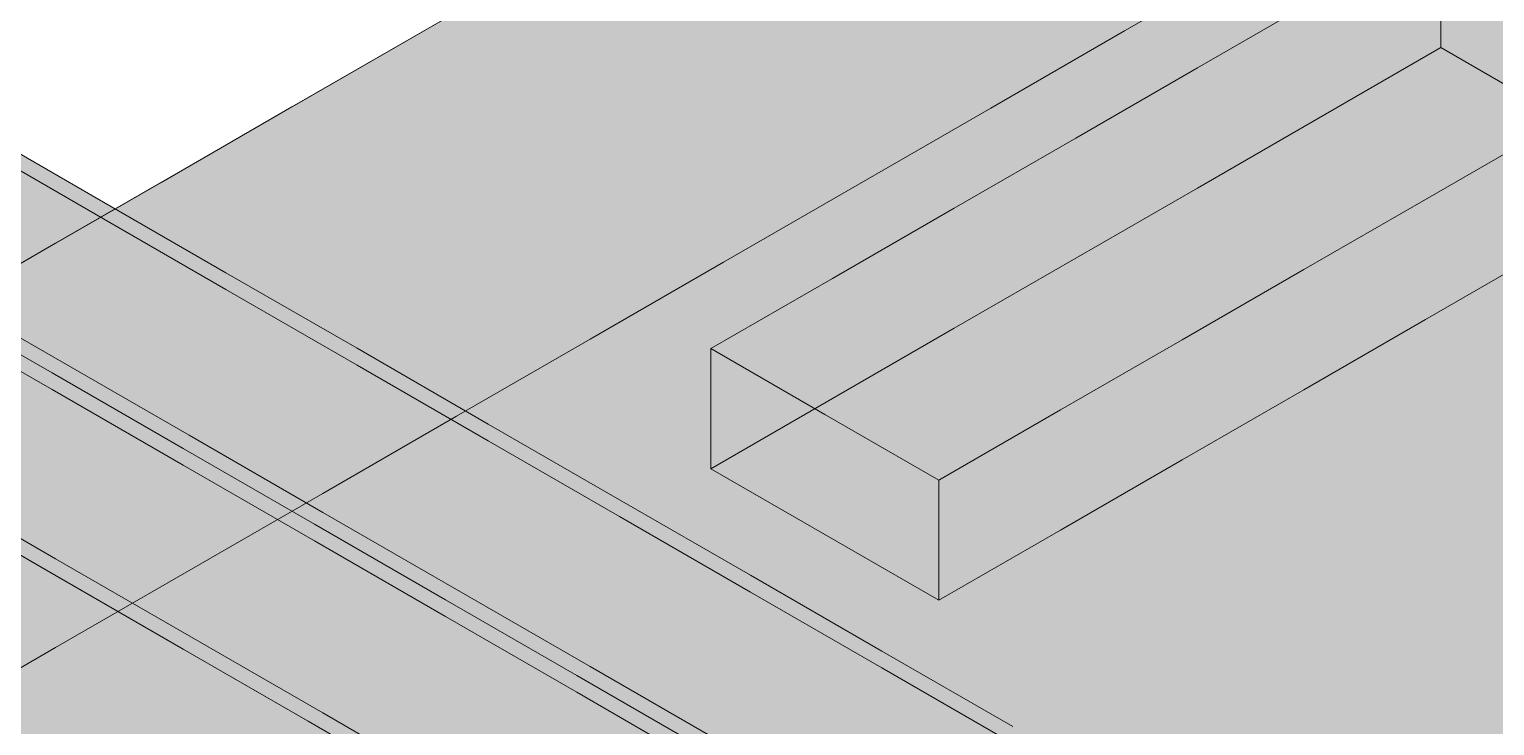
# Model space of a CAD drawing. Header units: metres. Extents: x 349021 to 349543, y 9281040 to 9281959.
# Drawn here: x 349206.8642 to 349207.1423, y 9281044.7477 to 9281044.88 of the extents above; entities that cross this region are included whole.
import ezdxf

# ---------------------------------------------------------------- set-up
doc = ezdxf.new("R2010")
doc.units = ezdxf.units.M
doc.header["$LTSCALE"] = 0.25
doc.layers.add('ISO-3D', color=7, linetype='CONTINUOUS', lineweight=13)
doc.layers.add('ISO-3D-ARISTAS', color=250, linetype='CONTINUOUS', lineweight=13)

msp = doc.modelspace()

# ---------------------------------------------------------------- linework, layer by layer
at = {"layer": 'ISO-3D', "true_color": 0x7f7e7a}
for points in [[(349207.09744, 9281044.89431), (349207.07208, 9281044.87967), (349207.09744, 9281044.91931), (349207.07208, 9281044.90467)], [(349207.04671, 9281044.89002), (349207.02135, 9281044.87538), (349207.04671, 9281044.91502), (349207.02135, 9281044.90038)], [(349206.99598, 9281044.88573), (349206.97062, 9281044.87109), (349206.99598, 9281044.91256), (349206.97062, 9281044.89792)], [(349207.07208, 9281044.87967), (349207.04671, 9281044.86502), (349207.07208, 9281044.90467), (349207.04671, 9281044.89002)], [(349207.02135, 9281044.87538), (349206.99598, 9281044.86073), (349207.02135, 9281044.90038), (349206.99598, 9281044.88573)], [(349207.13211, 9281044.8765), (349207.10901, 9281044.86317), (349207.13211, 9281044.89932), (349207.10901, 9281044.88599)], [(349206.97062, 9281044.87109), (349206.94525, 9281044.85645), (349206.97062, 9281044.89792), (349206.94525, 9281044.88327)], [(349207.04671, 9281044.86502), (349207.02135, 9281044.85038), (349207.04671, 9281044.89002), (349207.02135, 9281044.87538)], [(349206.99598, 9281044.86073), (349206.97062, 9281044.84609), (349206.99598, 9281044.88573), (349206.97062, 9281044.87109)], [(349207.10901, 9281044.86317), (349207.08592, 9281044.84983), (349207.10901, 9281044.88599), (349207.08592, 9281044.87266)], [(349206.94525, 9281044.85645), (349206.91989, 9281044.8418), (349206.94525, 9281044.88327), (349206.91989, 9281044.86863)], [(349207.02135, 9281044.85038), (349206.99598, 9281044.83573), (349207.02135, 9281044.87538), (349206.99598, 9281044.86073)], [(349206.97062, 9281044.84609), (349206.94525, 9281044.83145), (349206.97062, 9281044.87109), (349206.94525, 9281044.85645)], [(349207.08592, 9281044.84983), (349207.06282, 9281044.8365), (349207.08592, 9281044.87266), (349207.06282, 9281044.85932)], [(349206.91989, 9281044.8418), (349206.89452, 9281044.82716), (349206.91989, 9281044.86863), (349206.89452, 9281044.85398)], [(349206.99598, 9281044.83573), (349206.97062, 9281044.82109), (349206.99598, 9281044.86073), (349206.97062, 9281044.84609)], [(349207.15231, 9281044.83817), (349207.12922, 9281044.82483), (349207.15231, 9281044.86099), (349207.12922, 9281044.84766)], [(349207.06282, 9281044.8365), (349207.03973, 9281044.82317), (349207.06282, 9281044.85932), (349207.03973, 9281044.84599)], [(349206.94525, 9281044.83145), (349206.91989, 9281044.8168), (349206.94525, 9281044.85645), (349206.91989, 9281044.8418)], [(349206.89452, 9281044.82716), (349206.86916, 9281044.81251), (349206.89452, 9281044.85398), (349206.86916, 9281044.83934)], [(349206.97062, 9281044.82109), (349206.94525, 9281044.80645), (349206.97062, 9281044.84609), (349206.94525, 9281044.83145)], [(349207.12922, 9281044.82483), (349207.10613, 9281044.8115), (349207.12922, 9281044.84766), (349207.10613, 9281044.83432)], [(349207.03973, 9281044.82317), (349207.01664, 9281044.80983), (349207.03973, 9281044.84599), (349207.01664, 9281044.83266)], [(349206.91989, 9281044.8168), (349206.89452, 9281044.80216), (349206.91989, 9281044.8418), (349206.89452, 9281044.82716)], [(349206.86916, 9281044.81251), (349206.84379, 9281044.79787), (349206.86916, 9281044.83934), (349206.84379, 9281044.82469)], [(349207.01664, 9281044.80983), (349206.99354, 9281044.7965), (349207.01664, 9281044.83266), (349206.99354, 9281044.81932)], [(349207.10613, 9281044.8115), (349207.08303, 9281044.79817), (349207.10613, 9281044.83432), (349207.08303, 9281044.82099)], [(349206.94525, 9281044.80645), (349206.91989, 9281044.7918), (349206.94525, 9281044.83145), (349206.91989, 9281044.8168)], [(349206.89452, 9281044.80216), (349206.86916, 9281044.78751), (349206.89452, 9281044.82716), (349206.86916, 9281044.81251)], [(349207.08303, 9281044.79817), (349207.05994, 9281044.78483), (349207.08303, 9281044.82099), (349207.05994, 9281044.80766)], [(349206.91989, 9281044.7918), (349206.89452, 9281044.77716), (349206.91989, 9281044.8168), (349206.89452, 9281044.80216)], [(349206.86916, 9281044.78751), (349206.84379, 9281044.77287), (349206.86916, 9281044.81251), (349206.84379, 9281044.79787)], [(349207.05994, 9281044.78483), (349207.03684, 9281044.7715), (349207.05994, 9281044.80766), (349207.03684, 9281044.79432)], [(349206.89452, 9281044.77716), (349206.86916, 9281044.76251), (349206.89452, 9281044.80216), (349206.86916, 9281044.78751)], [(349206.86916, 9281044.76251), (349206.84379, 9281044.74787), (349206.86916, 9281044.78751), (349206.84379, 9281044.77287)]]:
    msp.add_solid(points, dxfattribs=at)
at = {"layer": 'ISO-3D', "true_color": 0x9e9c96}
for points in [[(349207.14817, 9281044.89431), (349207.12281, 9281044.87967), (349207.12281, 9281044.90896), (349207.09744, 9281044.89431)], [(349207.10901, 9281044.88599), (349207.08592, 9281044.87266), (349207.08913, 9281044.89747), (349207.06604, 9281044.88414)], [(349207.02306, 9281044.88228), (349206.99997, 9281044.86895), (349207.00318, 9281044.89376), (349206.98009, 9281044.88043)], [(349207.06604, 9281044.88414), (349207.04294, 9281044.8708), (349207.04616, 9281044.89561), (349207.02306, 9281044.88228)], [(349207.12281, 9281044.87967), (349207.09744, 9281044.86502), (349207.09744, 9281044.89431), (349207.07208, 9281044.87967)], [(349207.17354, 9281044.87967), (349207.14817, 9281044.86502), (349207.14817, 9281044.89431), (349207.12281, 9281044.87967)], [(349206.98009, 9281044.88043), (349206.95699, 9281044.86709), (349206.96021, 9281044.8919), (349206.93711, 9281044.87857)], [(349207.04294, 9281044.8708), (349207.01985, 9281044.85747), (349207.02306, 9281044.88228), (349206.99997, 9281044.86895)], [(349207.08592, 9281044.87266), (349207.06282, 9281044.85932), (349207.06604, 9281044.88414), (349207.04294, 9281044.8708)], [(349206.99997, 9281044.86895), (349206.97687, 9281044.85561), (349206.98009, 9281044.88043), (349206.95699, 9281044.86709)], [(349207.09744, 9281044.86502), (349207.07208, 9281044.85038), (349207.07208, 9281044.87967), (349207.04671, 9281044.86502)], [(349207.14817, 9281044.86502), (349207.12281, 9281044.85038), (349207.12281, 9281044.87967), (349207.09744, 9281044.86502)], [(349206.95699, 9281044.86709), (349206.9339, 9281044.85376), (349206.93711, 9281044.87857), (349206.91402, 9281044.86524)], [(349207.15376, 9281044.864), (349207.13066, 9281044.85067), (349207.13211, 9281044.8765), (349207.10901, 9281044.86317)], [(349207.01985, 9281044.85747), (349206.99676, 9281044.84414), (349206.99997, 9281044.86895), (349206.97687, 9281044.85561)], [(349207.06282, 9281044.85932), (349207.03973, 9281044.84599), (349207.04294, 9281044.8708), (349207.01985, 9281044.85747)], [(349206.97687, 9281044.85561), (349206.95378, 9281044.84228), (349206.95699, 9281044.86709), (349206.9339, 9281044.85376)], [(349206.9339, 9281044.85376), (349206.90919, 9281044.83949), (349206.91402, 9281044.86524), (349206.88931, 9281044.85097)], [(349207.07208, 9281044.85038), (349207.04671, 9281044.83573), (349207.04671, 9281044.86502), (349207.02135, 9281044.85038)], [(349207.12281, 9281044.85038), (349207.09744, 9281044.83573), (349207.09744, 9281044.86502), (349207.07208, 9281044.85038)], [(349207.13066, 9281044.85067), (349207.10757, 9281044.83733), (349207.10901, 9281044.86317), (349207.08592, 9281044.84983)], [(349207.17354, 9281044.85038), (349207.14817, 9281044.83573), (349207.14817, 9281044.86502), (349207.12281, 9281044.85038)], [(349207.17541, 9281044.8515), (349207.15231, 9281044.83817), (349207.15376, 9281044.864), (349207.13066, 9281044.85067)], [(349207.17644, 9281044.84706), (349207.15334, 9281044.83373), (349207.15231, 9281044.86099), (349207.12922, 9281044.84766)], [(349207.03973, 9281044.84599), (349207.01664, 9281044.83266), (349207.01985, 9281044.85747), (349206.99676, 9281044.84414)], [(349206.99676, 9281044.84414), (349206.97366, 9281044.8308), (349206.97687, 9281044.85561), (349206.95378, 9281044.84228)], [(349206.95378, 9281044.84228), (349206.92907, 9281044.82801), (349206.9339, 9281044.85376), (349206.90919, 9281044.83949)], [(349206.90919, 9281044.83949), (349206.88447, 9281044.82522), (349206.88931, 9281044.85097), (349206.86459, 9281044.8367)], [(349207.04671, 9281044.83573), (349207.02135, 9281044.82109), (349207.02135, 9281044.85038), (349206.99598, 9281044.83573)], [(349207.09744, 9281044.83573), (349207.07208, 9281044.82109), (349207.07208, 9281044.85038), (349207.04671, 9281044.83573)], [(349207.10757, 9281044.83733), (349207.08447, 9281044.824), (349207.08592, 9281044.84983), (349207.06282, 9281044.8365)], [(349207.14817, 9281044.83573), (349207.12281, 9281044.82109), (349207.12281, 9281044.85038), (349207.09744, 9281044.83573)], [(349207.15231, 9281044.83817), (349207.12922, 9281044.82483), (349207.13066, 9281044.85067), (349207.10757, 9281044.83733)], [(349207.15334, 9281044.83373), (349207.13025, 9281044.8204), (349207.12922, 9281044.84766), (349207.10613, 9281044.83432)], [(349207.01664, 9281044.83266), (349206.99354, 9281044.81932), (349206.99676, 9281044.84414), (349206.97366, 9281044.8308)], [(349206.97366, 9281044.8308), (349206.94895, 9281044.81654), (349206.95378, 9281044.84228), (349206.92907, 9281044.82801)], [(349206.92907, 9281044.82801), (349206.90435, 9281044.81375), (349206.90919, 9281044.83949), (349206.88447, 9281044.82522)], [(349206.88447, 9281044.82522), (349206.85976, 9281044.81096), (349206.86459, 9281044.8367), (349206.83988, 9281044.82243)], [(349207.02135, 9281044.82109), (349206.99598, 9281044.80645), (349206.99598, 9281044.83573), (349206.97062, 9281044.82109)], [(349207.07208, 9281044.82109), (349207.04671, 9281044.80645), (349207.04671, 9281044.83573), (349207.02135, 9281044.82109)], [(349207.08447, 9281044.824), (349207.06138, 9281044.81067), (349207.06282, 9281044.8365), (349207.03973, 9281044.82317)], [(349207.12281, 9281044.82109), (349207.09744, 9281044.80645), (349207.09744, 9281044.83573), (349207.07208, 9281044.82109)], [(349207.12922, 9281044.82483), (349207.10613, 9281044.8115), (349207.10757, 9281044.83733), (349207.08447, 9281044.824)], [(349207.17354, 9281044.82109), (349207.14817, 9281044.80645), (349207.14817, 9281044.83573), (349207.12281, 9281044.82109)], [(349207.13025, 9281044.8204), (349207.10716, 9281044.80706), (349207.10613, 9281044.83432), (349207.08303, 9281044.82099)], [(349207.17747, 9281044.8198), (349207.15438, 9281044.80647), (349207.15334, 9281044.83373), (349207.13025, 9281044.8204)], [(349206.99354, 9281044.81932), (349206.96883, 9281044.80506), (349206.97366, 9281044.8308), (349206.94895, 9281044.81654)], [(349206.94895, 9281044.81654), (349206.92424, 9281044.80227), (349206.92907, 9281044.82801), (349206.90435, 9281044.81375)], [(349206.90435, 9281044.81375), (349206.87964, 9281044.79948), (349206.88447, 9281044.82522), (349206.85976, 9281044.81096)], [(349207.10613, 9281044.8115), (349207.08303, 9281044.79817), (349207.08447, 9281044.824), (349207.06138, 9281044.81067)], [(349206.99598, 9281044.80645), (349206.97062, 9281044.7918), (349206.97062, 9281044.82109), (349206.94525, 9281044.80645)], [(349207.04671, 9281044.80645), (349207.02135, 9281044.7918), (349207.02135, 9281044.82109), (349206.99598, 9281044.80645)], [(349207.06138, 9281044.81067), (349207.03829, 9281044.79733), (349207.03973, 9281044.82317), (349207.01664, 9281044.80983)], [(349207.09744, 9281044.80645), (349207.07208, 9281044.7918), (349207.07208, 9281044.82109), (349207.04671, 9281044.80645)], [(349207.14817, 9281044.80645), (349207.12281, 9281044.7918), (349207.12281, 9281044.82109), (349207.09744, 9281044.80645)], [(349207.01519, 9281044.80682), (349206.99048, 9281044.79256), (349206.99354, 9281044.81932), (349206.96883, 9281044.80506)], [(349207.10716, 9281044.80706), (349207.08406, 9281044.79373), (349207.08303, 9281044.82099), (349207.05994, 9281044.80766)], [(349207.15438, 9281044.80647), (349207.13128, 9281044.79313), (349207.13025, 9281044.8204), (349207.10716, 9281044.80706)], [(349206.96883, 9281044.80506), (349206.94412, 9281044.79079), (349206.94895, 9281044.81654), (349206.92424, 9281044.80227)], [(349206.92424, 9281044.80227), (349206.89952, 9281044.788), (349206.90435, 9281044.81375), (349206.87964, 9281044.79948)], [(349206.87964, 9281044.79948), (349206.85493, 9281044.78521), (349206.85976, 9281044.81096), (349206.83505, 9281044.79669)], [(349207.08303, 9281044.79817), (349207.05994, 9281044.78483), (349207.06138, 9281044.81067), (349207.03829, 9281044.79733)], [(349207.03829, 9281044.79733), (349207.01519, 9281044.784), (349207.01664, 9281044.80983), (349206.99354, 9281044.7965)], [(349207.08406, 9281044.79373), (349207.06097, 9281044.7804), (349207.05994, 9281044.80766), (349207.03684, 9281044.79432)], [(349206.97062, 9281044.7918), (349206.94525, 9281044.77716), (349206.94525, 9281044.80645), (349206.91989, 9281044.7918)], [(349206.99048, 9281044.79256), (349206.96577, 9281044.77829), (349206.96883, 9281044.80506), (349206.94412, 9281044.79079)], [(349207.02135, 9281044.7918), (349206.99598, 9281044.77716), (349206.99598, 9281044.80645), (349206.97062, 9281044.7918)], [(349207.03684, 9281044.79432), (349207.01213, 9281044.78006), (349207.01519, 9281044.80682), (349206.99048, 9281044.79256)], [(349207.07208, 9281044.7918), (349207.04671, 9281044.77716), (349207.04671, 9281044.80645), (349207.02135, 9281044.7918)], [(349207.12281, 9281044.7918), (349207.09744, 9281044.77716), (349207.09744, 9281044.80645), (349207.07208, 9281044.7918)], [(349207.13128, 9281044.79313), (349207.10819, 9281044.7798), (349207.10716, 9281044.80706), (349207.08406, 9281044.79373)], [(349207.17354, 9281044.7918), (349207.14817, 9281044.77716), (349207.14817, 9281044.80645), (349207.12281, 9281044.7918)], [(349207.1785, 9281044.79254), (349207.15541, 9281044.77921), (349207.15438, 9281044.80647), (349207.13128, 9281044.79313)], [(349206.94412, 9281044.79079), (349206.9194, 9281044.77652), (349206.92424, 9281044.80227), (349206.89952, 9281044.788)], [(349206.89952, 9281044.788), (349206.87481, 9281044.77373), (349206.87964, 9281044.79948), (349206.85493, 9281044.78521)], [(349207.05994, 9281044.78483), (349207.03684, 9281044.7715), (349207.03829, 9281044.79733), (349207.01519, 9281044.784)], [(349207.06097, 9281044.7804), (349207.03626, 9281044.76613), (349207.03684, 9281044.79432), (349207.01213, 9281044.78006)], [(349207.10819, 9281044.7798), (349207.08509, 9281044.76647), (349207.08406, 9281044.79373), (349207.06097, 9281044.7804)], [(349206.94525, 9281044.77716), (349206.91989, 9281044.76251), (349206.91989, 9281044.7918), (349206.89452, 9281044.77716)], [(349206.96577, 9281044.77829), (349206.94105, 9281044.76402), (349206.94412, 9281044.79079), (349206.9194, 9281044.77652)], [(349206.99598, 9281044.77716), (349206.97062, 9281044.76251), (349206.97062, 9281044.7918), (349206.94525, 9281044.77716)], [(349207.01213, 9281044.78006), (349206.98742, 9281044.76579), (349206.99048, 9281044.79256), (349206.96577, 9281044.77829)], [(349207.04671, 9281044.77716), (349207.02135, 9281044.76251), (349207.02135, 9281044.7918), (349206.99598, 9281044.77716)], [(349207.09744, 9281044.77716), (349207.07208, 9281044.76251), (349207.07208, 9281044.7918), (349207.04671, 9281044.77716)], [(349207.14817, 9281044.77716), (349207.12281, 9281044.76251), (349207.12281, 9281044.7918), (349207.09744, 9281044.77716)], [(349207.15541, 9281044.77921), (349207.13231, 9281044.76587), (349207.13128, 9281044.79313), (349207.10819, 9281044.7798)], [(349206.9194, 9281044.77652), (349206.89469, 9281044.76225), (349206.89952, 9281044.788), (349206.87481, 9281044.77373)], [(349206.87481, 9281044.77373), (349206.8501, 9281044.75946), (349206.85493, 9281044.78521), (349206.83022, 9281044.77094)], [(349207.03626, 9281044.76613), (349207.01154, 9281044.75186), (349207.01213, 9281044.78006), (349206.98742, 9281044.76579)], [(349207.08509, 9281044.76647), (349207.06038, 9281044.7522), (349207.06097, 9281044.7804), (349207.03626, 9281044.76613)], [(349207.13231, 9281044.76587), (349207.10922, 9281044.75254), (349207.10819, 9281044.7798), (349207.08509, 9281044.76647)], [(349206.91989, 9281044.76251), (349206.89452, 9281044.74787), (349206.89452, 9281044.77716), (349206.86916, 9281044.76251)], [(349206.94105, 9281044.76402), (349206.91634, 9281044.74975), (349206.9194, 9281044.77652), (349206.89469, 9281044.76225)], [(349206.97062, 9281044.76251), (349206.94525, 9281044.74787), (349206.94525, 9281044.77716), (349206.91989, 9281044.76251)], [(349206.98742, 9281044.76579), (349206.9627, 9281044.75152), (349206.96577, 9281044.77829), (349206.94105, 9281044.76402)], [(349207.02135, 9281044.76251), (349206.99598, 9281044.74787), (349206.99598, 9281044.77716), (349206.97062, 9281044.76251)], [(349207.07208, 9281044.76251), (349207.04671, 9281044.74787), (349207.04671, 9281044.77716), (349207.02135, 9281044.76251)], [(349207.12281, 9281044.76251), (349207.09744, 9281044.74787), (349207.09744, 9281044.77716), (349207.07208, 9281044.76251)], [(349207.17354, 9281044.76251), (349207.14817, 9281044.74787), (349207.14817, 9281044.77716), (349207.12281, 9281044.76251)], [(349207.17953, 9281044.76528), (349207.15644, 9281044.75194), (349207.15541, 9281044.77921), (349207.13231, 9281044.76587)], [(349206.89469, 9281044.76225), (349206.86998, 9281044.74798), (349206.87481, 9281044.77373), (349206.8501, 9281044.75946)], [(349207.01154, 9281044.75186), (349206.98683, 9281044.73759), (349206.98742, 9281044.76579), (349206.9627, 9281044.75152)], [(349207.06038, 9281044.7522), (349207.03567, 9281044.73793), (349207.03626, 9281044.76613), (349207.01154, 9281044.75186)], [(349207.10922, 9281044.75254), (349207.0845, 9281044.73827), (349207.08509, 9281044.76647), (349207.06038, 9281044.7522)], [(349207.15644, 9281044.75194), (349207.13334, 9281044.73861), (349207.13231, 9281044.76587), (349207.10922, 9281044.75254)], [(349206.9627, 9281044.75152), (349206.93799, 9281044.73725), (349206.94105, 9281044.76402), (349206.91634, 9281044.74975)], [(349206.89452, 9281044.74787), (349206.86916, 9281044.73322), (349206.86916, 9281044.76251), (349206.84379, 9281044.74787)], [(349206.91634, 9281044.74975), (349206.89163, 9281044.73548), (349206.89469, 9281044.76225), (349206.86998, 9281044.74798)], [(349206.94525, 9281044.74787), (349206.91989, 9281044.73322), (349206.91989, 9281044.76251), (349206.89452, 9281044.74787)], [(349206.99598, 9281044.74787), (349206.97062, 9281044.73322), (349206.97062, 9281044.76251), (349206.94525, 9281044.74787)], [(349207.04671, 9281044.74787), (349207.02135, 9281044.73322), (349207.02135, 9281044.76251), (349206.99598, 9281044.74787)], [(349207.09744, 9281044.74787), (349207.07208, 9281044.73322), (349207.07208, 9281044.76251), (349207.04671, 9281044.74787)], [(349207.14817, 9281044.74787), (349207.12281, 9281044.73322), (349207.12281, 9281044.76251), (349207.09744, 9281044.74787)], [(349206.86998, 9281044.74798), (349206.84526, 9281044.73372), (349206.8501, 9281044.75946), (349206.82538, 9281044.74519)], [(349206.98683, 9281044.73759), (349206.96212, 9281044.72332), (349206.9627, 9281044.75152), (349206.93799, 9281044.73725)], [(349207.03567, 9281044.73793), (349207.01095, 9281044.72366), (349207.01154, 9281044.75186), (349206.98683, 9281044.73759)], [(349207.0845, 9281044.73827), (349207.05979, 9281044.724), (349207.06038, 9281044.7522), (349207.03567, 9281044.73793)], [(349207.13334, 9281044.73861), (349207.10863, 9281044.72434), (349207.10922, 9281044.75254), (349207.0845, 9281044.73827)], [(349207.18056, 9281044.73802), (349207.15747, 9281044.72468), (349207.15644, 9281044.75194), (349207.13334, 9281044.73861)], [(349206.93799, 9281044.73725), (349206.91328, 9281044.72298), (349206.91634, 9281044.74975), (349206.89163, 9281044.73548)], [(349206.86916, 9281044.73322), (349206.84379, 9281044.71858), (349206.84379, 9281044.74787), (349206.81843, 9281044.73322)], [(349206.89163, 9281044.73548), (349206.86691, 9281044.72122), (349206.86998, 9281044.74798), (349206.84526, 9281044.73372)], [(349206.91989, 9281044.73322), (349206.89452, 9281044.71858), (349206.89452, 9281044.74787), (349206.86916, 9281044.73322)], [(349206.97062, 9281044.73322), (349206.94525, 9281044.71858), (349206.94525, 9281044.74787), (349206.91989, 9281044.73322)], [(349207.02135, 9281044.73322), (349206.99598, 9281044.71858), (349206.99598, 9281044.74787), (349206.97062, 9281044.73322)], [(349207.07208, 9281044.73322), (349207.04671, 9281044.71858), (349207.04671, 9281044.74787), (349207.02135, 9281044.73322)], [(349207.12281, 9281044.73322), (349207.09744, 9281044.71858), (349207.09744, 9281044.74787), (349207.07208, 9281044.73322)], [(349207.17354, 9281044.73322), (349207.14817, 9281044.71858), (349207.14817, 9281044.74787), (349207.12281, 9281044.73322)]]:
    msp.add_solid(points, dxfattribs=at)
at = {"layer": 'ISO-3D', "true_color": 0x8e8d88}
for points in [[(349207.15376, 9281044.864), (349207.13211, 9281044.8765), (349207.15376, 9281044.88682), (349207.13211, 9281044.89932)], [(349207.01519, 9281044.784), (349206.99354, 9281044.7965), (349207.01519, 9281044.80682), (349206.99354, 9281044.81932)], [(349207.03684, 9281044.7715), (349207.01519, 9281044.784), (349207.03684, 9281044.79432), (349207.01519, 9281044.80682)]]:
    msp.add_solid(points, dxfattribs=at)
at = {"layer": 'ISO-3D', "true_color": 0x2b2e35}
for points in [[(349206.8766, 9281044.84812), (349206.86147, 9281044.83939), (349206.8517, 9281044.8625), (349206.83657, 9281044.85376)], [(349206.8766, 9281044.84494), (349206.8601, 9281044.83542), (349206.8517, 9281044.85932), (349206.8352, 9281044.8498)], [(349206.9015, 9281044.83374), (349206.88637, 9281044.82501), (349206.8766, 9281044.84812), (349206.86147, 9281044.83939)], [(349206.9015, 9281044.83057), (349206.885, 9281044.82104), (349206.8766, 9281044.84494), (349206.8601, 9281044.83542)], [(349206.88637, 9281044.82501), (349206.87125, 9281044.81628), (349206.86147, 9281044.83939), (349206.84635, 9281044.83066)], [(349206.885, 9281044.82104), (349206.8685, 9281044.81152), (349206.8601, 9281044.83542), (349206.8436, 9281044.82589)], [(349206.9264, 9281044.81937), (349206.91127, 9281044.81064), (349206.9015, 9281044.83374), (349206.88637, 9281044.82501)], [(349206.87125, 9281044.81628), (349206.8685, 9281044.81469), (349206.84635, 9281044.83066), (349206.8436, 9281044.82907)], [(349206.9264, 9281044.81619), (349206.9099, 9281044.80667), (349206.9015, 9281044.83057), (349206.885, 9281044.82104)], [(349206.91127, 9281044.81064), (349206.89615, 9281044.8019), (349206.88637, 9281044.82501), (349206.87125, 9281044.81628)], [(349206.9099, 9281044.80667), (349206.8934, 9281044.79714), (349206.885, 9281044.82104), (349206.8685, 9281044.81152)], [(349206.9513, 9281044.80499), (349206.93617, 9281044.79626), (349206.9264, 9281044.81937), (349206.91127, 9281044.81064)], [(349206.89615, 9281044.8019), (349206.8934, 9281044.80032), (349206.87125, 9281044.81628), (349206.8685, 9281044.81469)], [(349206.9513, 9281044.80182), (349206.9348, 9281044.79229), (349206.9264, 9281044.81619), (349206.9099, 9281044.80667)], [(349206.93617, 9281044.79626), (349206.92105, 9281044.78753), (349206.91127, 9281044.81064), (349206.89615, 9281044.8019)], [(349206.9348, 9281044.79229), (349206.9183, 9281044.78277), (349206.9099, 9281044.80667), (349206.8934, 9281044.79714)], [(349206.9762, 9281044.79061), (349206.96107, 9281044.78188), (349206.9513, 9281044.80499), (349206.93617, 9281044.79626)], [(349206.92105, 9281044.78753), (349206.9183, 9281044.78594), (349206.89615, 9281044.8019), (349206.8934, 9281044.80032)], [(349206.9762, 9281044.78744), (349206.9597, 9281044.77791), (349206.9513, 9281044.80182), (349206.9348, 9281044.79229)], [(349206.96107, 9281044.78188), (349206.94595, 9281044.77315), (349206.93617, 9281044.79626), (349206.92105, 9281044.78753)], [(349206.86916, 9281044.77939), (349206.86641, 9281044.7778), (349206.84379, 9281044.79403), (349206.84104, 9281044.79245)], [(349206.9597, 9281044.77791), (349206.9432, 9281044.76839), (349206.9348, 9281044.79229), (349206.9183, 9281044.78277)], [(349207.0011, 9281044.77624), (349206.98597, 9281044.76751), (349206.9762, 9281044.79061), (349206.96107, 9281044.78188)], [(349206.94595, 9281044.77315), (349206.9432, 9281044.77156), (349206.92105, 9281044.78753), (349206.9183, 9281044.78594)], [(349207.0011, 9281044.77306), (349206.9846, 9281044.76354), (349206.9762, 9281044.78744), (349206.9597, 9281044.77791)], [(349206.89452, 9281044.76474), (349206.89177, 9281044.76316), (349206.86916, 9281044.77939), (349206.86641, 9281044.7778)], [(349206.98597, 9281044.76751), (349206.97085, 9281044.75878), (349206.96107, 9281044.78188), (349206.94595, 9281044.77315)], [(349206.9846, 9281044.76354), (349206.9681, 9281044.75401), (349206.9597, 9281044.77791), (349206.9432, 9281044.76839)], [(349207.026, 9281044.76186), (349207.01087, 9281044.75313), (349207.0011, 9281044.77624), (349206.98597, 9281044.76751)], [(349206.97085, 9281044.75878), (349206.9681, 9281044.75719), (349206.94595, 9281044.77315), (349206.9432, 9281044.77156)], [(349207.026, 9281044.75869), (349207.0095, 9281044.74916), (349207.0011, 9281044.77306), (349206.9846, 9281044.76354)], [(349207.01087, 9281044.75313), (349206.99575, 9281044.7444), (349206.98597, 9281044.76751), (349206.97085, 9281044.75878)], [(349206.91989, 9281044.7501), (349206.91714, 9281044.74851), (349206.89452, 9281044.76474), (349206.89177, 9281044.76316)], [(349207.0095, 9281044.74916), (349206.993, 9281044.73964), (349206.9846, 9281044.76354), (349206.9681, 9281044.75401)], [(349207.0509, 9281044.74749), (349207.03577, 9281044.73875), (349207.026, 9281044.76186), (349207.01087, 9281044.75313)], [(349206.99575, 9281044.7444), (349206.993, 9281044.74281), (349206.97085, 9281044.75878), (349206.9681, 9281044.75719)], [(349207.0509, 9281044.74431), (349207.0344, 9281044.73479), (349207.026, 9281044.75869), (349207.0095, 9281044.74916)], [(349207.03577, 9281044.73875), (349207.02065, 9281044.73002), (349207.01087, 9281044.75313), (349206.99575, 9281044.7444)], [(349206.94525, 9281044.73545), (349206.9425, 9281044.73387), (349206.91989, 9281044.7501), (349206.91714, 9281044.74851)], [(349207.0344, 9281044.73479), (349207.0179, 9281044.72526), (349207.0095, 9281044.74916), (349206.993, 9281044.73964)]]:
    msp.add_solid(points, dxfattribs=at)
at = {"layer": 'ISO-3D', "true_color": 0x262a30}
for points in [[(349206.8766, 9281044.84494), (349206.8517, 9281044.85932), (349206.8766, 9281044.84812), (349206.8517, 9281044.8625)], [(349206.9015, 9281044.83057), (349206.8766, 9281044.84494), (349206.9015, 9281044.83374), (349206.8766, 9281044.84812)], [(349206.9264, 9281044.81619), (349206.9015, 9281044.83057), (349206.9264, 9281044.81937), (349206.9015, 9281044.83374)], [(349206.86916, 9281044.79844), (349206.84379, 9281044.81308), (349206.86916, 9281044.81749), (349206.84379, 9281044.83213)], [(349206.8685, 9281044.81152), (349206.8436, 9281044.82589), (349206.8685, 9281044.81469), (349206.8436, 9281044.82907)], [(349206.8685, 9281044.79406), (349206.8436, 9281044.80843), (349206.8685, 9281044.81152), (349206.8436, 9281044.82589)], [(349206.9513, 9281044.80182), (349206.9264, 9281044.81619), (349206.9513, 9281044.80499), (349206.9264, 9281044.81937)], [(349206.89452, 9281044.78379), (349206.86916, 9281044.79844), (349206.89452, 9281044.80284), (349206.86916, 9281044.81749)], [(349206.86916, 9281044.77939), (349206.84379, 9281044.79403), (349206.86916, 9281044.79844), (349206.84379, 9281044.81308)], [(349206.8934, 9281044.79714), (349206.8685, 9281044.81152), (349206.8934, 9281044.80032), (349206.8685, 9281044.81469)], [(349206.8934, 9281044.77968), (349206.8685, 9281044.79406), (349206.8934, 9281044.79714), (349206.8685, 9281044.81152)], [(349206.8685, 9281044.77659), (349206.8436, 9281044.79097), (349206.8685, 9281044.79406), (349206.8436, 9281044.80843)], [(349206.9762, 9281044.78744), (349206.9513, 9281044.80182), (349206.9762, 9281044.79061), (349206.9513, 9281044.80499)], [(349206.91989, 9281044.76915), (349206.89452, 9281044.78379), (349206.91989, 9281044.7882), (349206.89452, 9281044.80284)], [(349206.9183, 9281044.78277), (349206.8934, 9281044.79714), (349206.9183, 9281044.78594), (349206.8934, 9281044.80032)], [(349206.89452, 9281044.76474), (349206.86916, 9281044.77939), (349206.89452, 9281044.78379), (349206.86916, 9281044.79844)], [(349206.9183, 9281044.7653), (349206.8934, 9281044.77968), (349206.9183, 9281044.78277), (349206.8934, 9281044.79714)], [(349206.8934, 9281044.76222), (349206.8685, 9281044.77659), (349206.8934, 9281044.77968), (349206.8685, 9281044.79406)], [(349207.0011, 9281044.77306), (349206.9762, 9281044.78744), (349207.0011, 9281044.77624), (349206.9762, 9281044.79061)], [(349206.94525, 9281044.7545), (349206.91989, 9281044.76915), (349206.94525, 9281044.77355), (349206.91989, 9281044.7882)], [(349206.9432, 9281044.76839), (349206.9183, 9281044.78277), (349206.9432, 9281044.77156), (349206.9183, 9281044.78594)], [(349206.91989, 9281044.7501), (349206.89452, 9281044.76474), (349206.91989, 9281044.76915), (349206.89452, 9281044.78379)], [(349206.9432, 9281044.75093), (349206.9183, 9281044.7653), (349206.9432, 9281044.76839), (349206.9183, 9281044.78277)], [(349206.9183, 9281044.74784), (349206.8934, 9281044.76222), (349206.9183, 9281044.7653), (349206.8934, 9281044.77968)], [(349207.026, 9281044.75869), (349207.0011, 9281044.77306), (349207.026, 9281044.76186), (349207.0011, 9281044.77624)], [(349206.9681, 9281044.75401), (349206.9432, 9281044.76839), (349206.9681, 9281044.75719), (349206.9432, 9281044.77156)], [(349206.97062, 9281044.73986), (349206.94525, 9281044.7545), (349206.97062, 9281044.75891), (349206.94525, 9281044.77355)], [(349206.94525, 9281044.73545), (349206.91989, 9281044.7501), (349206.94525, 9281044.7545), (349206.91989, 9281044.76915)], [(349206.9681, 9281044.73655), (349206.9432, 9281044.75093), (349206.9681, 9281044.75401), (349206.9432, 9281044.76839)], [(349206.9432, 9281044.73346), (349206.9183, 9281044.74784), (349206.9432, 9281044.75093), (349206.9183, 9281044.7653)], [(349207.0509, 9281044.74431), (349207.026, 9281044.75869), (349207.0509, 9281044.74749), (349207.026, 9281044.76186)], [(349206.993, 9281044.73964), (349206.9681, 9281044.75401), (349206.993, 9281044.74281), (349206.9681, 9281044.75719)], [(349206.99598, 9281044.72522), (349206.97062, 9281044.73986), (349206.99598, 9281044.74427), (349206.97062, 9281044.75891)], [(349206.97062, 9281044.72081), (349206.94525, 9281044.73545), (349206.97062, 9281044.73986), (349206.94525, 9281044.7545)], [(349206.993, 9281044.72217), (349206.9681, 9281044.73655), (349206.993, 9281044.73964), (349206.9681, 9281044.75401)], [(349206.9681, 9281044.71909), (349206.9432, 9281044.73346), (349206.9681, 9281044.73655), (349206.9432, 9281044.75093)]]:
    msp.add_solid(points, dxfattribs=at)
at = {"layer": 'ISO-3D-ARISTAS', "color": 250}
for p, q in [((349207.13211, 9281044.8765), (349207.13211, 9281044.89932)), ((349207.13211, 9281044.89932), (349207.13211, 9281044.8765)), ((349207.09744, 9281044.89431), (349207.07208, 9281044.87967)), ((349207.07208, 9281044.87967), (349207.09744, 9281044.89431)), ((349206.93711, 9281044.87857), (349206.96021, 9281044.8919)), ((349207.10901, 9281044.88599), (349207.08592, 9281044.87266)), ((349207.08592, 9281044.87266), (349207.10901, 9281044.88599)), ((349206.91989, 9281044.86863), (349206.94525, 9281044.88327)), ((349207.07208, 9281044.87967), (349207.04671, 9281044.86502)), ((349207.04671, 9281044.86502), (349207.07208, 9281044.87967)), ((349206.91402, 9281044.86524), (349206.93711, 9281044.87857)), ((349207.13211, 9281044.8765), (349207.10901, 9281044.86317)), ((349207.10901, 9281044.86317), (349207.13211, 9281044.8765)), ((349207.15376, 9281044.864), (349207.13211, 9281044.8765)), ((349207.13211, 9281044.8765), (349207.15376, 9281044.864)), ((349207.08592, 9281044.87266), (349207.06282, 9281044.85932)), ((349207.06282, 9281044.85932), (349207.08592, 9281044.87266)), ((349206.89452, 9281044.85398), (349206.91989, 9281044.86863)), ((349206.88931, 9281044.85097), (349206.91402, 9281044.86524)), ((349207.04671, 9281044.86502), (349207.02135, 9281044.85038)), ((349207.02135, 9281044.85038), (349207.04671, 9281044.86502)), ((349207.10901, 9281044.86317), (349207.08592, 9281044.84983)), ((349207.08592, 9281044.84983), (349207.10901, 9281044.86317)), ((349206.8517, 9281044.8625), (349206.8766, 9281044.84812)), ((349206.8517, 9281044.8625), (349206.8766, 9281044.84812)), ((349207.12922, 9281044.84766), (349207.15231, 9281044.86099)), ((349207.12922, 9281044.84766), (349207.15231, 9281044.86099)), ((349206.8766, 9281044.84494), (349206.8517, 9281044.85932)), ((349206.8517, 9281044.85932), (349206.8766, 9281044.84494)), ((349207.06282, 9281044.85932), (349207.03973, 9281044.84599)), ((349207.03973, 9281044.84599), (349207.06282, 9281044.85932)), ((349206.86916, 9281044.83934), (349206.89452, 9281044.85398)), ((349206.86459, 9281044.8367), (349206.88931, 9281044.85097)), ((349207.02135, 9281044.85038), (349206.99598, 9281044.83573)), ((349206.99598, 9281044.83573), (349207.02135, 9281044.85038)), ((349207.08592, 9281044.84983), (349207.06282, 9281044.8365)), ((349207.06282, 9281044.8365), (349207.08592, 9281044.84983)), ((349206.8766, 9281044.84812), (349206.9015, 9281044.83374)), ((349206.8766, 9281044.84812), (349206.9015, 9281044.83374)), ((349207.10613, 9281044.83432), (349207.12922, 9281044.84766)), ((349207.10613, 9281044.83432), (349207.12922, 9281044.84766)), ((349206.9015, 9281044.83057), (349206.8766, 9281044.84494)), ((349206.8766, 9281044.84494), (349206.9015, 9281044.83057)), ((349207.03973, 9281044.84599), (349207.01664, 9281044.83266)), ((349207.01664, 9281044.83266), (349207.03973, 9281044.84599)), ((349206.84379, 9281044.82469), (349206.86916, 9281044.83934)), ((349207.15231, 9281044.83817), (349207.12922, 9281044.82483)), ((349207.15231, 9281044.83817), (349207.12922, 9281044.82483)), ((349206.83988, 9281044.82243), (349206.86459, 9281044.8367)), ((349206.99598, 9281044.83573), (349206.97062, 9281044.82109)), ((349206.97062, 9281044.82109), (349206.99598, 9281044.83573)), ((349207.06282, 9281044.8365), (349207.03973, 9281044.82317)), ((349207.03973, 9281044.82317), (349207.06282, 9281044.8365)), ((349206.9015, 9281044.83374), (349206.9264, 9281044.81937)), ((349206.9015, 9281044.83374), (349206.9264, 9281044.81937)), ((349207.01664, 9281044.83266), (349206.99354, 9281044.81932)), ((349206.99354, 9281044.81932), (349207.01664, 9281044.83266)), ((349207.08303, 9281044.82099), (349207.10613, 9281044.83432)), ((349207.08303, 9281044.82099), (349207.10613, 9281044.83432)), ((349206.84379, 9281044.83213), (349206.86916, 9281044.81749)), ((349206.9264, 9281044.81619), (349206.9015, 9281044.83057)), ((349206.9015, 9281044.83057), (349206.9264, 9281044.81619)), ((349206.8436, 9281044.82907), (349206.8685, 9281044.81469)), ((349206.8685, 9281044.81469), (349206.8436, 9281044.82907)), ((349206.8685, 9281044.81152), (349206.8436, 9281044.82589)), ((349207.12922, 9281044.82483), (349207.10613, 9281044.8115)), ((349207.12922, 9281044.82483), (349207.10613, 9281044.8115)), ((349206.97062, 9281044.82109), (349206.94525, 9281044.80645)), ((349206.94525, 9281044.80645), (349206.97062, 9281044.82109)), ((349207.03973, 9281044.82317), (349207.01664, 9281044.80983)), ((349207.01664, 9281044.80983), (349207.03973, 9281044.82317)), ((349206.9264, 9281044.81937), (349206.9513, 9281044.80499)), ((349206.9264, 9281044.81937), (349206.9513, 9281044.80499)), ((349206.99354, 9281044.7965), (349206.99354, 9281044.81932)), ((349206.99354, 9281044.7965), (349206.99354, 9281044.81932)), ((349206.99354, 9281044.81932), (349207.01519, 9281044.80682)), ((349206.99354, 9281044.81932), (349207.01519, 9281044.80682)), ((349207.05994, 9281044.80766), (349207.08303, 9281044.82099)), ((349207.05994, 9281044.80766), (349207.08303, 9281044.82099)), ((349206.86916, 9281044.81749), (349206.89452, 9281044.80284)), ((349206.9513, 9281044.80182), (349206.9264, 9281044.81619)), ((349206.9264, 9281044.81619), (349206.9513, 9281044.80182)), ((349206.8685, 9281044.81469), (349206.8934, 9281044.80032)), ((349206.8934, 9281044.80032), (349206.8685, 9281044.81469)), ((349206.8934, 9281044.79714), (349206.8685, 9281044.81152)), ((349207.10613, 9281044.8115), (349207.08303, 9281044.79817)), ((349207.10613, 9281044.8115), (349207.08303, 9281044.79817)), ((349207.01664, 9281044.80983), (349206.99354, 9281044.7965)), ((349206.99354, 9281044.7965), (349207.01664, 9281044.80983)), ((349207.03684, 9281044.79432), (349207.05994, 9281044.80766)), ((349207.03684, 9281044.79432), (349207.05994, 9281044.80766)), ((349206.94525, 9281044.80645), (349206.91989, 9281044.7918)), ((349206.91989, 9281044.7918), (349206.94525, 9281044.80645)), ((349206.9513, 9281044.80499), (349206.9762, 9281044.79061)), ((349206.9513, 9281044.80499), (349206.9762, 9281044.79061)), ((349207.01519, 9281044.80682), (349207.03684, 9281044.79432)), ((349207.01519, 9281044.80682), (349207.03684, 9281044.79432)), ((349206.89452, 9281044.80284), (349206.91989, 9281044.7882)), ((349206.9762, 9281044.78744), (349206.9513, 9281044.80182)), ((349206.9513, 9281044.80182), (349206.9762, 9281044.78744)), ((349206.8934, 9281044.80032), (349206.9183, 9281044.78594)), ((349206.9183, 9281044.78594), (349206.8934, 9281044.80032)), ((349206.9183, 9281044.78277), (349206.8934, 9281044.79714)), ((349207.01519, 9281044.784), (349206.99354, 9281044.7965)), ((349207.01519, 9281044.784), (349206.99354, 9281044.7965)), ((349207.08303, 9281044.79817), (349207.05994, 9281044.78483)), ((349207.08303, 9281044.79817), (349207.05994, 9281044.78483)), ((349206.84379, 9281044.79403), (349206.86916, 9281044.77939)), ((349206.86916, 9281044.77939), (349206.84379, 9281044.79403)), ((349207.03684, 9281044.7715), (349207.03684, 9281044.79432)), ((349207.03684, 9281044.79432), (349207.03684, 9281044.7715)), ((349206.86641, 9281044.7778), (349206.84104, 9281044.79245)), ((349206.8685, 9281044.77659), (349206.8436, 9281044.79097)), ((349206.91989, 9281044.7918), (349206.89452, 9281044.77716)), ((349206.89452, 9281044.77716), (349206.91989, 9281044.7918)), ((349206.9762, 9281044.79061), (349207.0011, 9281044.77624)), ((349206.9762, 9281044.79061), (349207.0011, 9281044.77624)), ((349206.91989, 9281044.7882), (349206.94525, 9281044.77355)), ((349206.9183, 9281044.78594), (349206.9432, 9281044.77156)), ((349206.9432, 9281044.77156), (349206.9183, 9281044.78594)), ((349207.0011, 9281044.77306), (349206.9762, 9281044.78744)), ((349206.9762, 9281044.78744), (349207.0011, 9281044.77306)), ((349206.9432, 9281044.76839), (349206.9183, 9281044.78277)), ((349207.03684, 9281044.7715), (349207.01519, 9281044.784)), ((349207.03684, 9281044.7715), (349207.01519, 9281044.784)), ((349207.05994, 9281044.78483), (349207.03684, 9281044.7715)), ((349207.05994, 9281044.78483), (349207.03684, 9281044.7715)), ((349206.86916, 9281044.77939), (349206.89452, 9281044.76474)), ((349206.89452, 9281044.76474), (349206.86916, 9281044.77939)), ((349206.89177, 9281044.76316), (349206.86641, 9281044.7778)), ((349206.8934, 9281044.76222), (349206.8685, 9281044.77659)), ((349206.89452, 9281044.77716), (349206.86916, 9281044.76251)), ((349206.86916, 9281044.76251), (349206.89452, 9281044.77716)), ((349207.0011, 9281044.77624), (349207.026, 9281044.76186)), ((349207.0011, 9281044.77624), (349207.026, 9281044.76186)), ((349206.9432, 9281044.77156), (349206.9681, 9281044.75719)), ((349206.9681, 9281044.75719), (349206.9432, 9281044.77156)), ((349206.94525, 9281044.77355), (349206.97062, 9281044.75891)), ((349207.026, 9281044.75869), (349207.0011, 9281044.77306)), ((349207.0011, 9281044.77306), (349207.026, 9281044.75869)), ((349206.9681, 9281044.75401), (349206.9432, 9281044.76839)), ((349206.91714, 9281044.74851), (349206.89177, 9281044.76316)), ((349206.89452, 9281044.76474), (349206.91989, 9281044.7501)), ((349206.91989, 9281044.7501), (349206.89452, 9281044.76474)), ((349206.86916, 9281044.76251), (349206.84379, 9281044.74787)), ((349206.84379, 9281044.74787), (349206.86916, 9281044.76251)), ((349206.9183, 9281044.74784), (349206.8934, 9281044.76222)), ((349207.026, 9281044.76186), (349207.0509, 9281044.74749)), ((349207.026, 9281044.76186), (349207.0509, 9281044.74749)), ((349206.9681, 9281044.75719), (349206.993, 9281044.74281)), ((349206.993, 9281044.74281), (349206.9681, 9281044.75719)), ((349206.97062, 9281044.75891), (349206.99598, 9281044.74427)), ((349207.0509, 9281044.74431), (349207.026, 9281044.75869)), ((349207.026, 9281044.75869), (349207.0509, 9281044.74431)), ((349206.993, 9281044.73964), (349206.9681, 9281044.75401)), ((349206.91989, 9281044.7501), (349206.94525, 9281044.73545)), ((349206.94525, 9281044.73545), (349206.91989, 9281044.7501)), ((349206.9425, 9281044.73387), (349206.91714, 9281044.74851)), ((349206.9432, 9281044.73346), (349206.9183, 9281044.74784))]:
    msp.add_line(p, q, dxfattribs=at)

doc.saveas('drawing.dxf')
